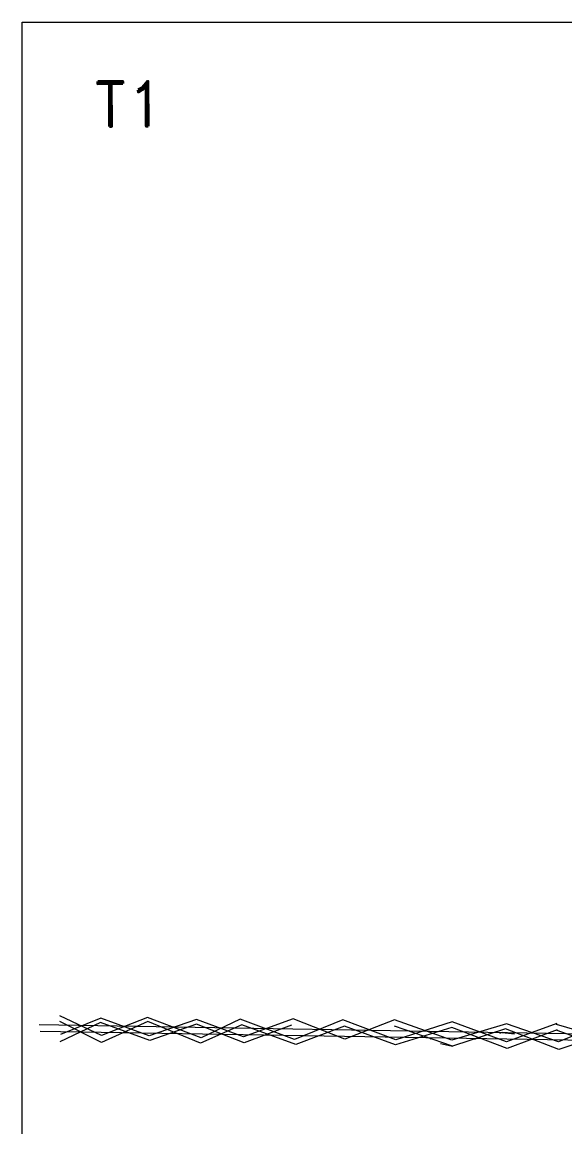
# Model space of a CAD drawing. Extents: x 604418 to 606014, y 1310869 to 1312555.
# Drawn here: x 605953.1 to 605970.48, y 1311100.39 to 1311135.81 of the extents above; entities that cross this region are included whole.
import ezdxf

# ---------------------------------------------------------------- set-up
doc = ezdxf.new("R2010")
doc.units = 0
doc.header["$MEASUREMENT"] = 0
doc.layers.add('1-Cartografia', color=7, linetype='Continuous', lineweight=13)
doc.layers.add('LOTES', color=6, linetype='Continuous')
doc.styles.add('ROMANA', font='romand.shx')

msp = doc.modelspace()

# ---------------------------------------------------------------- linework, layer by layer
at = {"layer": '1-Cartografia', "color": 7}
for p, q in [((605953.097, 1311135.809), (605994.405, 1311135.809)), ((605953.097, 1311059.408), (605953.097, 1311135.809)), ((605971.134, 1311103.37), (605953.639, 1311103.665)), ((605955.603, 1311103.738), (605954.302, 1311103.122)), ((605955.636, 1311103.324), (605954.303, 1311103.953)), ((605955.637, 1311103.1), (605954.307, 1311103.775)), ((605955.614, 1311103.877), (605954.321, 1311103.354)), ((605957.183, 1311103.164), (605955.603, 1311103.738)), ((605957.167, 1311103.315), (605955.614, 1311103.877)), ((605957.11, 1311103.899), (605955.636, 1311103.324)), ((605957.119, 1311103.767), (605955.637, 1311103.1)), ((605958.834, 1311103.249), (605957.11, 1311103.899)), ((605958.811, 1311103.082), (605957.119, 1311103.767)), ((605958.685, 1311103.84), (605957.167, 1311103.315)), ((605958.681, 1311103.681), (605957.183, 1311103.164)), ((605960.204, 1311103.084), (605958.681, 1311103.681)), ((605960.191, 1311103.281), (605958.685, 1311103.84)), ((605960.128, 1311103.66), (605958.811, 1311103.082)), ((605960.077, 1311103.841), (605958.834, 1311103.249)), ((605961.82, 1311103.199), (605960.077, 1311103.841)), ((605961.863, 1311103.037), (605960.128, 1311103.66)), ((605961.778, 1311103.856), (605960.191, 1311103.281)), ((605961.725, 1311103.655), (605960.204, 1311103.084)), ((605963.436, 1311103.202), (605961.778, 1311103.856)), ((605963.364, 1311103.824), (605961.82, 1311103.199)), ((605963.423, 1311103.623), (605961.863, 1311103.037)), ((605965.06, 1311103.185), (605963.364, 1311103.824)), ((605965.057, 1311103.027), (605963.423, 1311103.623)), ((605965.027, 1311103.823), (605963.436, 1311103.202)), ((605966.875, 1311102.976), (605965.02, 1311103.618)), ((605966.862, 1311103.173), (605965.027, 1311103.823)), ((605966.871, 1311103.761), (605965.06, 1311103.185)), ((605968.604, 1311103.699), (605966.862, 1311103.173)), ((605968.614, 1311103.119), (605966.871, 1311103.761)), ((605970.277, 1311103.118), (605968.604, 1311103.699)), ((605970.221, 1311103.702), (605968.614, 1311103.119)), ((605971.615, 1311103.258), (605970.213, 1311103.678)), ((605971.512, 1311103.618), (605970.277, 1311103.118)), ((605971.219, 1311103.157), (605953.672, 1311103.456)), ((605966.857, 1311103.576), (605965.057, 1311103.027)), ((605968.634, 1311102.902), (605966.857, 1311103.576)), ((605968.582, 1311103.533), (605966.875, 1311102.976)), ((605968.465, 1311103.418), (605968.388, 1311103.386)), ((605968.465, 1311103.418), (605968.864, 1311103.376)), ((605970.286, 1311102.874), (605968.582, 1311103.533)), ((605970.233, 1311103.505), (605968.634, 1311102.902)), ((605971.754, 1311102.933), (605970.229, 1311103.481)), ((605971.591, 1311103.313), (605970.286, 1311102.874)), ((605966.208, 1311103.226), (605966.15, 1311103.203)), ((605966.499, 1311103.071), (605966.875, 1311102.976)), ((605967.627, 1311103.214), (605967.588, 1311103.199)), ((605967.638, 1311103.241), (605967.627, 1311103.214))]:
    msp.add_line(p, q, dxfattribs=at)

# ---------------------------------------------------------------- texts
at = {"layer": 'LOTES', "color": 6, "linetype": 'Continuous', "style": 'ROMANA'}
msp.add_text('T1', height=1.4414, rotation=0.4146, dxfattribs=at).set_placement((605955.406, 1311132.459))

doc.saveas('drawing.dxf')
